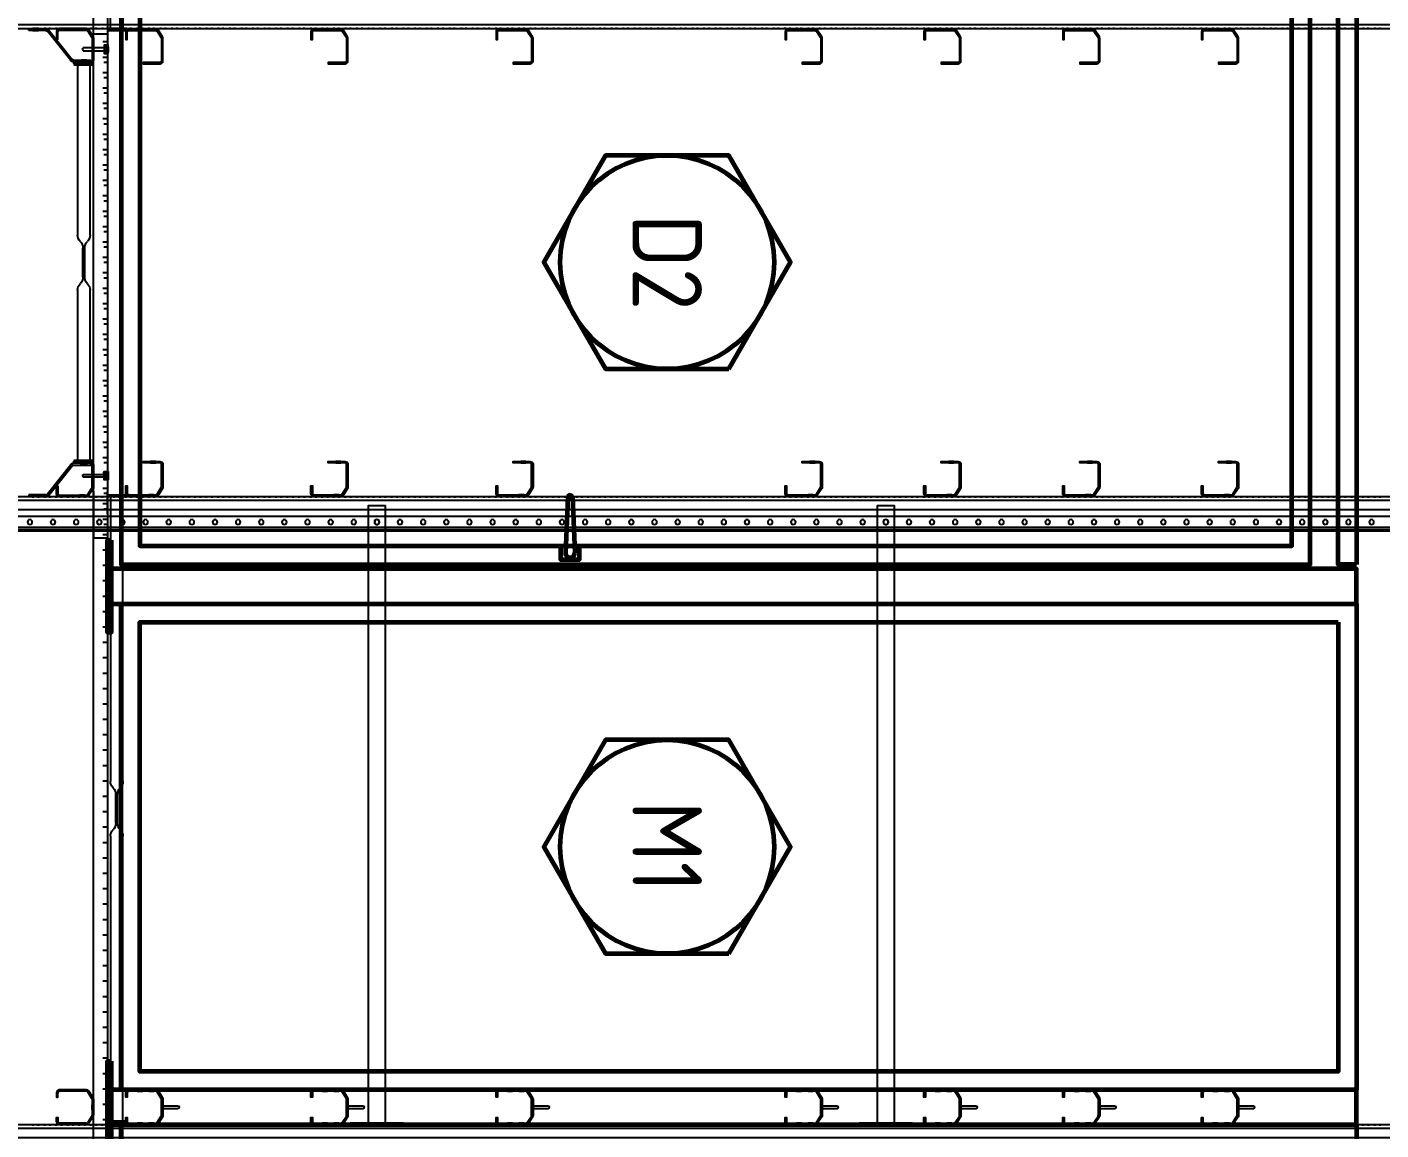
# Model space of a CAD drawing. Header units: millimetres. Extents: x -511490 to -68792, y -77452 to 318982.
# Drawn here: x -508642 to -505716, y 15472 to 17857 of the extents above; entities that cross this region are included whole.
import ezdxf

# ---------------------------------------------------------------- set-up
doc = ezdxf.new("R2010")
doc.units = ezdxf.units.MM
doc.linetypes.add('P05529 MS Rack Elevation$0$HIDDEN', pattern=[0.375, 0.25, -0.125])
doc.linetypes.add('P05529 MS Rack Elevation$1$HIDDEN', pattern=[0.375, 0.25, -0.125])
for name, color, linetype, lineweight in [('Fencing', 62, 'Continuous', 60), ('Multishuttle Phantom', 8, 'Continuous', 25), ('P05529 MS Rack Elevation$0$BRACING', 8, 'Continuous', 25)]:
    doc.layers.add(name, color=color, linetype=linetype, lineweight=lineweight)
doc.layers.add('P05529 MS Rack Elevation$0$Racking', color=8, linetype='Continuous')
doc.layers.add('P05529 MS Rack Plan$0$Racking', color=30, linetype='Continuous')
doc.styles.get("Standard").update_dxf_attribs({"font": 'ISOCP.SHX'})

# ---------------------------------------------------------------- blocks, each defined once
blk = doc.blocks.new('MAINTENANCE_FENCE_ELEV')
at = {"layer": 'Fencing'}
for p, q in [((975, 6798.3), (970, 6678.5)), ((985, 6798.3), (990, 6678.5))]:
    blk.add_line(p, q, dxfattribs=at)
for points in [[(10, 7958.5), (10, 6653.5), (2580, 6653.5), (2580, 7958.5)], [(2680, 6653.5), (2640, 6653.5), (2640, 7958.5), (2680, 7958.5)], [(50, 7918.5), (50, 6693.5), (2540, 6693.5), (2540, 7918.5)], [(1323.4, 7076.1), (1456.7, 7307), (1323.4, 7538), (1056.6, 7538), (923.3, 7307), (1056.6, 7076.1)], [(-12, 6706), (-12, 6506), (-20, 6506), (-20, 6706)], [(2680, 6568.5), (2680, 5517), (10, 5517), (10, 6568.5)], [(2640, 6528.5), (2640, 5557), (50, 5557), (50, 6528.5)], [(1323.4, 5811.8), (1456.7, 6042.7), (1323.4, 6273.7), (1056.6, 6273.7), (923.3, 6042.7), (1056.6, 5811.8)], [(-12, 5579.5), (-12, 5379.5), (-20, 5379.5), (-20, 5579.5)], [(2680, 5442), (2680, 4390.5), (10, 4390.5), (10, 5442)]]:
    blk.add_lwpolyline(points, close=True, dxfattribs=at)
for points in [[(989.4, 6693), (1000, 6693), (1000, 6663), (960, 6663), (960, 6693), (970.6, 6693)], [(-12, 6568.5), (2680, 6568.5), (2680, 6643.5), (-12, 6643.5)], [(-12, 5442), (2680, 5442), (2680, 5517), (-12, 5517)]]:
    blk.add_lwpolyline(points, dxfattribs=at)
for centre in [(1190, 7307), (1190, 6042.7)]:
    blk.add_circle(centre, 231, dxfattribs=at)
for centre, radius, start, end in [((980, 6798), 5, 2.388, 177.612), ((980, 6678), 10, 177.612, 2.388)]:
    blk.add_arc(centre, radius, start, end, dxfattribs=at)
at = {"layer": 'Fencing', "char_height": 150, "attachment_point": 5, "rotation": 270}
for s, insert in [('D2', (1190, 7307)), ('M1', (1190, 6042.7))]:
    blk.add_mtext_dynamic_manual_height_columns(s, width=413.257, gutter_width=12.5, heights=[0], dxfattribs=dict(at, insert=insert))
blk = doc.blocks.new('*U59')
for p, q in [((0, 5750), (0, 5800)), ((8.4, 5800), (8.4, 5750)), ((28.65, 5800), (28.65, 5750)), ((43.13, 5800), (43.13, 5750)), ((67.1, 5800), (67.1, 5750)), ((72.1, 5800), (72.1, 5750)), ((74.5, 5800), (74.5, 5750)), ((0, 5700), (0, 5750)), ((8.4, 5750), (8.4, 5700)), ((28.65, 5750), (28.65, 5700)), ((43.13, 5750), (43.13, 5700)), ((67.1, 5750), (67.1, 5700)), ((72.1, 5750), (72.1, 5700)), ((74.5, 5750), (74.5, 5700)), ((0, 5650), (0, 5700)), ((8.4, 5700), (8.4, 5650)), ((28.65, 5700), (28.65, 5650)), ((43.13, 5700), (43.13, 5650)), ((67.1, 5700), (67.1, 5650)), ((72.1, 5700), (72.1, 5650)), ((74.5, 5700), (74.5, 5650)), ((0, 5600), (0, 5650)), ((8.4, 5650), (8.4, 5600)), ((28.65, 5650), (28.65, 5600)), ((43.13, 5650), (43.13, 5600)), ((67.1, 5650), (67.1, 5600)), ((72.1, 5650), (72.1, 5600)), ((74.5, 5650), (74.5, 5600)), ((0, 5550), (0, 5600)), ((8.4, 5600), (8.4, 5550)), ((28.65, 5600), (28.65, 5550)), ((43.13, 5600), (43.13, 5550)), ((67.1, 5600), (67.1, 5550)), ((72.1, 5600), (72.1, 5550)), ((74.5, 5600), (74.5, 5550)), ((0, 5500), (0, 5550)), ((8.4, 5550), (8.4, 5500)), ((28.65, 5550), (28.65, 5500)), ((43.13, 5550), (43.13, 5500)), ((67.1, 5550), (67.1, 5500)), ((72.1, 5550), (72.1, 5500)), ((74.5, 5550), (74.5, 5500)), ((0, 5450), (0, 5500)), ((8.4, 5500), (8.4, 5450)), ((28.65, 5500), (28.65, 5450)), ((43.13, 5500), (43.13, 5450)), ((67.1, 5500), (67.1, 5450)), ((72.1, 5500), (72.1, 5450)), ((74.5, 5500), (74.5, 5450)), ((0, 5400), (0, 5450)), ((8.4, 5450), (8.4, 5400)), ((28.65, 5450), (28.65, 5400)), ((43.13, 5450), (43.13, 5400)), ((67.1, 5450), (67.1, 5400)), ((72.1, 5450), (72.1, 5400)), ((74.5, 5450), (74.5, 5400)), ((0, 5350), (0, 5400)), ((8.4, 5400), (8.4, 5350)), ((28.65, 5400), (28.65, 5350)), ((43.13, 5400), (43.13, 5350)), ((67.1, 5400), (67.1, 5350)), ((72.1, 5400), (72.1, 5350)), ((74.5, 5400), (74.5, 5350)), ((0, 5300), (0, 5350)), ((8.4, 5350), (8.4, 5300)), ((28.65, 5350), (28.65, 5300)), ((43.13, 5350), (43.13, 5300)), ((67.1, 5350), (67.1, 5300)), ((72.1, 5350), (72.1, 5300)), ((74.5, 5350), (74.5, 5300)), ((0, 5250), (0, 5300)), ((8.4, 5300), (8.4, 5250)), ((28.65, 5300), (28.65, 5250)), ((43.13, 5300), (43.13, 5250)), ((67.1, 5300), (67.1, 5250)), ((72.1, 5300), (72.1, 5250)), ((74.5, 5300), (74.5, 5250)), ((0, 5200), (0, 5250)), ((8.4, 5250), (8.4, 5200)), ((28.65, 5250), (28.65, 5200)), ((43.13, 5250), (43.13, 5200)), ((67.1, 5250), (67.1, 5200)), ((72.1, 5250), (72.1, 5200)), ((74.5, 5250), (74.5, 5200)), ((0, 5150), (0, 5200)), ((8.4, 5200), (8.4, 5150)), ((28.65, 5200), (28.65, 5150)), ((43.13, 5200), (43.13, 5150)), ((67.1, 5200), (67.1, 5150)), ((72.1, 5200), (72.1, 5150)), ((74.5, 5200), (74.5, 5150)), ((0, 5100), (0, 5150)), ((8.4, 5150), (8.4, 5100)), ((28.65, 5150), (28.65, 5100)), ((43.13, 5150), (43.13, 5100)), ((67.1, 5150), (67.1, 5100)), ((72.1, 5150), (72.1, 5100)), ((74.5, 5150), (74.5, 5100)), ((0, 5050), (0, 5100)), ((8.4, 5100), (8.4, 5050)), ((28.65, 5100), (28.65, 5050)), ((43.13, 5100), (43.13, 5050)), ((67.1, 5100), (67.1, 5050)), ((72.1, 5100), (72.1, 5050)), ((74.5, 5100), (74.5, 5050)), ((0, 5000), (0, 5050)), ((8.4, 5050), (8.4, 5000)), ((28.65, 5050), (28.65, 5000)), ((43.13, 5050), (43.13, 5000)), ((67.1, 5050), (67.1, 5000)), ((72.1, 5050), (72.1, 5000)), ((74.5, 5050), (74.5, 5000)), ((0, 4950), (0, 5000)), ((8.4, 5000), (8.4, 4950)), ((28.65, 5000), (28.65, 4950)), ((43.13, 5000), (43.13, 4950)), ((67.1, 5000), (67.1, 4950)), ((72.1, 5000), (72.1, 4950)), ((74.5, 5000), (74.5, 4950)), ((0, 4900), (0, 4950)), ((8.4, 4950), (8.4, 4900)), ((28.65, 4950), (28.65, 4900)), ((43.13, 4950), (43.13, 4900)), ((67.1, 4950), (67.1, 4900)), ((72.1, 4950), (72.1, 4900)), ((74.5, 4950), (74.5, 4900)), ((0, 4850), (0, 4900)), ((8.4, 4900), (8.4, 4850)), ((28.65, 4900), (28.65, 4850)), ((43.13, 4900), (43.13, 4850)), ((67.1, 4900), (67.1, 4850)), ((72.1, 4900), (72.1, 4850)), ((74.5, 4900), (74.5, 4850)), ((0, 4800), (0, 4850)), ((8.4, 4850), (8.4, 4800)), ((28.65, 4850), (28.65, 4800)), ((43.13, 4850), (43.13, 4800)), ((67.1, 4850), (67.1, 4800)), ((72.1, 4850), (72.1, 4800)), ((74.5, 4850), (74.5, 4800)), ((0, 4750), (0, 4800)), ((8.4, 4800), (8.4, 4750)), ((28.65, 4800), (28.65, 4750)), ((43.13, 4800), (43.13, 4750)), ((67.1, 4800), (67.1, 4750)), ((72.1, 4800), (72.1, 4750)), ((74.5, 4800), (74.5, 4750)), ((0, 4700), (0, 4750)), ((8.4, 4750), (8.4, 4700)), ((28.65, 4750), (28.65, 4700)), ((43.13, 4750), (43.13, 4700)), ((67.1, 4750), (67.1, 4700)), ((72.1, 4750), (72.1, 4700)), ((74.5, 4750), (74.5, 4700)), ((0, 4650), (0, 4700)), ((8.4, 4700), (8.4, 4650)), ((28.65, 4700), (28.65, 4650)), ((43.13, 4700), (43.13, 4650)), ((67.1, 4700), (67.1, 4650)), ((72.1, 4700), (72.1, 4650)), ((74.5, 4700), (74.5, 4650)), ((0, 4600), (0, 4650)), ((8.4, 4650), (8.4, 4600)), ((28.65, 4650), (28.65, 4600)), ((43.13, 4650), (43.13, 4600)), ((67.1, 4650), (67.1, 4600)), ((72.1, 4650), (72.1, 4600)), ((74.5, 4650), (74.5, 4600)), ((0, 4550), (0, 4600)), ((8.4, 4600), (8.4, 4550)), ((28.65, 4600), (28.65, 4550)), ((43.13, 4600), (43.13, 4550)), ((67.1, 4600), (67.1, 4550)), ((72.1, 4600), (72.1, 4550)), ((74.5, 4600), (74.5, 4550)), ((0, 4500), (0, 4550)), ((8.4, 4550), (8.4, 4500)), ((28.65, 4550), (28.65, 4500)), ((43.13, 4550), (43.13, 4500)), ((67.1, 4550), (67.1, 4500)), ((72.1, 4550), (72.1, 4500)), ((74.5, 4550), (74.5, 4500)), ((0, 4450), (0, 4500)), ((8.4, 4500), (8.4, 4450)), ((28.65, 4500), (28.65, 4450)), ((43.13, 4500), (43.13, 4450)), ((67.1, 4500), (67.1, 4450)), ((72.1, 4500), (72.1, 4450)), ((74.5, 4500), (74.5, 4450)), ((0, 4400), (0, 4450)), ((8.4, 4450), (8.4, 4400)), ((28.65, 4450), (28.65, 4400)), ((43.13, 4450), (43.13, 4400)), ((67.1, 4450), (67.1, 4400)), ((72.1, 4450), (72.1, 4400)), ((74.5, 4450), (74.5, 4400)), ((0, 4350), (0, 4400)), ((8.4, 4400), (8.4, 4350)), ((28.65, 4400), (28.65, 4350)), ((43.13, 4400), (43.13, 4350)), ((67.1, 4400), (67.1, 4350)), ((72.1, 4400), (72.1, 4350)), ((74.5, 4400), (74.5, 4350)), ((0, 4300), (0, 4350)), ((8.4, 4350), (8.4, 4300)), ((28.65, 4350), (28.65, 4300)), ((43.13, 4350), (43.13, 4300)), ((67.1, 4350), (67.1, 4300)), ((72.1, 4350), (72.1, 4300)), ((74.5, 4350), (74.5, 4300)), ((0, 4250), (0, 4300)), ((8.4, 4300), (8.4, 4250)), ((28.65, 4300), (28.65, 4250)), ((43.13, 4300), (43.13, 4250)), ((67.1, 4300), (67.1, 4250)), ((72.1, 4300), (72.1, 4250)), ((74.5, 4300), (74.5, 4250)), ((0, 4200), (0, 4250)), ((8.4, 4250), (8.4, 4200)), ((28.65, 4250), (28.65, 4200)), ((43.13, 4250), (43.13, 4200)), ((67.1, 4250), (67.1, 4200)), ((72.1, 4250), (72.1, 4200)), ((74.5, 4250), (74.5, 4200)), ((0, 4150), (0, 4200)), ((8.4, 4200), (8.4, 4150)), ((28.65, 4200), (28.65, 4150)), ((43.13, 4200), (43.13, 4150)), ((67.1, 4200), (67.1, 4150)), ((72.1, 4200), (72.1, 4150)), ((74.5, 4200), (74.5, 4150)), ((0, 4100), (0, 4150)), ((8.4, 4150), (8.4, 4100)), ((28.65, 4150), (28.65, 4100)), ((43.13, 4150), (43.13, 4100)), ((67.1, 4150), (67.1, 4100)), ((72.1, 4150), (72.1, 4100)), ((74.5, 4150), (74.5, 4100)), ((0, 4050), (0, 4100)), ((8.4, 4100), (8.4, 4050)), ((28.65, 4100), (28.65, 4050)), ((43.13, 4100), (43.13, 4050)), ((67.1, 4100), (67.1, 4050)), ((72.1, 4100), (72.1, 4050)), ((74.5, 4100), (74.5, 4050)), ((0, 4000), (0, 4050)), ((8.4, 4050), (8.4, 4000)), ((28.65, 4050), (28.65, 4000)), ((43.13, 4050), (43.13, 4000)), ((67.1, 4050), (67.1, 4000)), ((72.1, 4050), (72.1, 4000)), ((74.5, 4050), (74.5, 4000)), ((0, 3950), (0, 4000)), ((8.4, 4000), (8.4, 3950)), ((28.65, 4000), (28.65, 3950)), ((43.13, 4000), (43.13, 3950)), ((67.1, 4000), (67.1, 3950)), ((72.1, 4000), (72.1, 3950)), ((74.5, 4000), (74.5, 3950)), ((0, 3900), (0, 3950)), ((8.4, 3950), (8.4, 3900)), ((28.65, 3950), (28.65, 3900)), ((43.13, 3950), (43.13, 3900)), ((67.1, 3950), (67.1, 3900)), ((72.1, 3950), (72.1, 3900)), ((74.5, 3950), (74.5, 3900)), ((0, 3850), (0, 3900)), ((8.4, 3900), (8.4, 3850)), ((28.65, 3900), (28.65, 3850)), ((43.13, 3900), (43.13, 3850)), ((67.1, 3900), (67.1, 3850)), ((72.1, 3900), (72.1, 3850)), ((74.5, 3900), (74.5, 3850)), ((0, 3800), (0, 3850)), ((8.4, 3850), (8.4, 3800)), ((28.65, 3850), (28.65, 3800)), ((43.13, 3850), (43.13, 3800)), ((67.1, 3850), (67.1, 3800)), ((72.1, 3850), (72.1, 3800)), ((74.5, 3850), (74.5, 3800)), ((0, 3750), (0, 3800)), ((8.4, 3800), (8.4, 3750)), ((28.65, 3800), (28.65, 3750)), ((43.13, 3800), (43.13, 3750)), ((67.1, 3800), (67.1, 3750)), ((72.1, 3800), (72.1, 3750)), ((74.5, 3800), (74.5, 3750)), ((0, 3700), (0, 3750)), ((8.4, 3750), (8.4, 3700)), ((28.65, 3750), (28.65, 3700)), ((43.13, 3750), (43.13, 3700)), ((67.1, 3750), (67.1, 3700)), ((72.1, 3750), (72.1, 3700)), ((74.5, 3750), (74.5, 3700)), ((0, 3650), (0, 3700)), ((8.4, 3700), (8.4, 3650)), ((28.65, 3700), (28.65, 3650)), ((43.13, 3700), (43.13, 3650)), ((67.1, 3700), (67.1, 3650)), ((72.1, 3700), (72.1, 3650)), ((74.5, 3700), (74.5, 3650)), ((0, 3600), (0, 3650)), ((8.4, 3650), (8.4, 3600)), ((28.65, 3650), (28.65, 3600)), ((43.13, 3650), (43.13, 3600)), ((67.1, 3650), (67.1, 3600)), ((72.1, 3650), (72.1, 3600)), ((74.5, 3650), (74.5, 3600)), ((0, 3550), (0, 3600)), ((8.4, 3600), (8.4, 3550)), ((28.65, 3600), (28.65, 3550)), ((43.13, 3600), (43.13, 3550)), ((67.1, 3600), (67.1, 3550)), ((72.1, 3600), (72.1, 3550)), ((74.5, 3600), (74.5, 3550)), ((0, 3500), (0, 3550)), ((8.4, 3550), (8.4, 3500)), ((28.65, 3550), (28.65, 3500)), ((43.13, 3550), (43.13, 3500)), ((67.1, 3550), (67.1, 3500)), ((72.1, 3550), (72.1, 3500)), ((74.5, 3550), (74.5, 3500)), ((0, 3450), (0, 3500)), ((8.4, 3500), (8.4, 3450)), ((28.65, 3500), (28.65, 3450)), ((43.13, 3500), (43.13, 3450)), ((67.1, 3500), (67.1, 3450)), ((72.1, 3500), (72.1, 3450)), ((74.5, 3500), (74.5, 3450)), ((0, 3400), (0, 3450)), ((8.4, 3450), (8.4, 3400)), ((28.65, 3450), (28.65, 3400)), ((43.13, 3450), (43.13, 3400)), ((67.1, 3450), (67.1, 3400)), ((72.1, 3450), (72.1, 3400)), ((74.5, 3450), (74.5, 3400)), ((0, 3350), (0, 3400)), ((8.4, 3400), (8.4, 3350)), ((28.65, 3400), (28.65, 3350)), ((43.13, 3400), (43.13, 3350)), ((67.1, 3400), (67.1, 3350)), ((72.1, 3400), (72.1, 3350)), ((74.5, 3400), (74.5, 3350)), ((0, 3300), (0, 3350)), ((8.4, 3350), (8.4, 3300)), ((28.65, 3350), (28.65, 3300)), ((43.13, 3350), (43.13, 3300)), ((67.1, 3350), (67.1, 3300)), ((72.1, 3350), (72.1, 3300)), ((74.5, 3350), (74.5, 3300)), ((0, 3250), (0, 3300)), ((8.4, 3300), (8.4, 3250)), ((28.65, 3300), (28.65, 3250)), ((43.13, 3300), (43.13, 3250)), ((67.1, 3300), (67.1, 3250)), ((72.1, 3300), (72.1, 3250)), ((74.5, 3300), (74.5, 3250)), ((0, 3200), (0, 3250)), ((8.4, 3250), (8.4, 3200)), ((28.65, 3250), (28.65, 3200)), ((43.13, 3250), (43.13, 3200)), ((67.1, 3250), (67.1, 3200)), ((72.1, 3250), (72.1, 3200)), ((74.5, 3250), (74.5, 3200)), ((0, 3150), (0, 3200)), ((8.4, 3200), (8.4, 3150)), ((28.65, 3200), (28.65, 3150)), ((43.13, 3200), (43.13, 3150)), ((67.1, 3200), (67.1, 3150)), ((72.1, 3200), (72.1, 3150)), ((74.5, 3200), (74.5, 3150)), ((0, 3100), (0, 3150)), ((8.4, 3150), (8.4, 3100)), ((28.65, 3150), (28.65, 3100)), ((43.13, 3150), (43.13, 3100)), ((67.1, 3150), (67.1, 3100)), ((72.1, 3150), (72.1, 3100)), ((74.5, 3150), (74.5, 3100)), ((0, 3050), (0, 3100)), ((8.4, 3100), (8.4, 3050)), ((28.65, 3100), (28.65, 3050)), ((43.13, 3100), (43.13, 3050)), ((67.1, 3100), (67.1, 3050)), ((72.1, 3100), (72.1, 3050)), ((74.5, 3100), (74.5, 3050)), ((0, 3000), (0, 3050)), ((8.4, 3050), (8.4, 3000)), ((28.65, 3050), (28.65, 3000)), ((43.13, 3050), (43.13, 3000)), ((67.1, 3050), (67.1, 3000)), ((72.1, 3050), (72.1, 3000)), ((74.5, 3050), (74.5, 3000)), ((0, 2950), (0, 3000)), ((8.4, 3000), (8.4, 2950)), ((28.65, 3000), (28.65, 2950)), ((43.13, 3000), (43.13, 2950)), ((67.1, 3000), (67.1, 2950)), ((72.1, 3000), (72.1, 2950)), ((74.5, 3000), (74.5, 2950)), ((0, 2900), (0, 2950)), ((8.4, 2950), (8.4, 2900)), ((28.65, 2950), (28.65, 2900)), ((43.13, 2950), (43.13, 2900)), ((67.1, 2950), (67.1, 2900)), ((72.1, 2950), (72.1, 2900)), ((74.5, 2950), (74.5, 2900)), ((0, 2850), (0, 2900)), ((8.4, 2900), (8.4, 2850)), ((28.65, 2900), (28.65, 2850)), ((43.13, 2900), (43.13, 2850)), ((67.1, 2900), (67.1, 2850)), ((72.1, 2900), (72.1, 2850)), ((74.5, 2900), (74.5, 2850)), ((0, 2800), (0, 2850)), ((8.4, 2850), (8.4, 2800)), ((28.65, 2850), (28.65, 2800)), ((43.13, 2850), (43.13, 2800)), ((67.1, 2850), (67.1, 2800)), ((72.1, 2850), (72.1, 2800)), ((74.5, 2850), (74.5, 2800))]:
    blk.add_line(p, q)
for points in [[(2.4, 5757), (0, 5757), (0, 5768), (2.4, 5768)], [(2.4, 5732), (0, 5732), (0, 5743), (2.4, 5743)], [(2.4, 5707), (0, 5707), (0, 5718), (2.4, 5718)], [(2.4, 5682), (0, 5682), (0, 5693), (2.4, 5693)], [(2.4, 5657), (0, 5657), (0, 5668), (2.4, 5668)], [(2.4, 5632), (0, 5632), (0, 5643), (2.4, 5643)], [(2.4, 5607), (0, 5607), (0, 5618), (2.4, 5618)], [(2.4, 5582), (0, 5582), (0, 5593), (2.4, 5593)], [(2.4, 5557), (0, 5557), (0, 5568), (2.4, 5568)], [(2.4, 5532), (0, 5532), (0, 5543), (2.4, 5543)], [(2.4, 5507), (0, 5507), (0, 5518), (2.4, 5518)], [(2.4, 5482), (0, 5482), (0, 5493), (2.4, 5493)], [(2.4, 5457), (0, 5457), (0, 5468), (2.4, 5468)], [(2.4, 5432), (0, 5432), (0, 5443), (2.4, 5443)], [(2.4, 5407), (0, 5407), (0, 5418), (2.4, 5418)], [(2.4, 5382), (0, 5382), (0, 5393), (2.4, 5393)], [(2.4, 5357), (0, 5357), (0, 5368), (2.4, 5368)], [(2.4, 5332), (0, 5332), (0, 5343), (2.4, 5343)], [(2.4, 5307), (0, 5307), (0, 5318), (2.4, 5318)], [(2.4, 5282), (0, 5282), (0, 5293), (2.4, 5293)], [(2.4, 5257), (0, 5257), (0, 5268), (2.4, 5268)], [(2.4, 5232), (0, 5232), (0, 5243), (2.4, 5243)], [(2.4, 5207), (0, 5207), (0, 5218), (2.4, 5218)], [(2.4, 5182), (0, 5182), (0, 5193), (2.4, 5193)], [(2.4, 5157), (0, 5157), (0, 5168), (2.4, 5168)], [(2.4, 5132), (0, 5132), (0, 5143), (2.4, 5143)], [(2.4, 5107), (0, 5107), (0, 5118), (2.4, 5118)], [(2.4, 5082), (0, 5082), (0, 5093), (2.4, 5093)], [(2.4, 5057), (0, 5057), (0, 5068), (2.4, 5068)], [(2.4, 5032), (0, 5032), (0, 5043), (2.4, 5043)], [(2.4, 5007), (0, 5007), (0, 5018), (2.4, 5018)], [(2.4, 4982), (0, 4982), (0, 4993), (2.4, 4993)], [(2.4, 4957), (0, 4957), (0, 4968), (2.4, 4968)], [(2.4, 4932), (0, 4932), (0, 4943), (2.4, 4943)], [(2.4, 4907), (0, 4907), (0, 4918), (2.4, 4918)], [(2.4, 4882), (0, 4882), (0, 4893), (2.4, 4893)], [(2.4, 4857), (0, 4857), (0, 4868), (2.4, 4868)], [(2.4, 4832), (0, 4832), (0, 4843), (2.4, 4843)], [(2.4, 4807), (0, 4807), (0, 4818), (2.4, 4818)], [(2.4, 4782), (0, 4782), (0, 4793), (2.4, 4793)], [(2.4, 4757), (0, 4757), (0, 4768), (2.4, 4768)], [(2.4, 4732), (0, 4732), (0, 4743), (2.4, 4743)], [(2.4, 4707), (0, 4707), (0, 4718), (2.4, 4718)], [(2.4, 4682), (0, 4682), (0, 4693), (2.4, 4693)], [(2.4, 4657), (0, 4657), (0, 4668), (2.4, 4668)], [(2.4, 4632), (0, 4632), (0, 4643), (2.4, 4643)], [(2.4, 4607), (0, 4607), (0, 4618), (2.4, 4618)], [(2.4, 4582), (0, 4582), (0, 4593), (2.4, 4593)], [(2.4, 4557), (0, 4557), (0, 4568), (2.4, 4568)], [(2.4, 4532), (0, 4532), (0, 4543), (2.4, 4543)], [(2.4, 4507), (0, 4507), (0, 4518), (2.4, 4518)], [(2.4, 4482), (0, 4482), (0, 4493), (2.4, 4493)], [(2.4, 4457), (0, 4457), (0, 4468), (2.4, 4468)], [(2.4, 4432), (0, 4432), (0, 4443), (2.4, 4443)], [(2.4, 4407), (0, 4407), (0, 4418), (2.4, 4418)], [(2.4, 4382), (0, 4382), (0, 4393), (2.4, 4393)], [(2.4, 4357), (0, 4357), (0, 4368), (2.4, 4368)], [(2.4, 4332), (0, 4332), (0, 4343), (2.4, 4343)], [(2.4, 4307), (0, 4307), (0, 4318), (2.4, 4318)], [(2.4, 4282), (0, 4282), (0, 4293), (2.4, 4293)], [(2.4, 4257), (0, 4257), (0, 4268), (2.4, 4268)], [(2.4, 4232), (0, 4232), (0, 4243), (2.4, 4243)], [(2.4, 4207), (0, 4207), (0, 4218), (2.4, 4218)], [(2.4, 4182), (0, 4182), (0, 4193), (2.4, 4193)], [(2.4, 4157), (0, 4157), (0, 4168), (2.4, 4168)], [(2.4, 4132), (0, 4132), (0, 4143), (2.4, 4143)], [(2.4, 4107), (0, 4107), (0, 4118), (2.4, 4118)], [(2.4, 4082), (0, 4082), (0, 4093), (2.4, 4093)], [(2.4, 4057), (0, 4057), (0, 4068), (2.4, 4068)], [(2.4, 4032), (0, 4032), (0, 4043), (2.4, 4043)], [(2.4, 4007), (0, 4007), (0, 4018), (2.4, 4018)], [(2.4, 3982), (0, 3982), (0, 3993), (2.4, 3993)], [(2.4, 3957), (0, 3957), (0, 3968), (2.4, 3968)], [(2.4, 3932), (0, 3932), (0, 3943), (2.4, 3943)], [(2.4, 3907), (0, 3907), (0, 3918), (2.4, 3918)], [(2.4, 3882), (0, 3882), (0, 3893), (2.4, 3893)], [(2.4, 3857), (0, 3857), (0, 3868), (2.4, 3868)], [(2.4, 3832), (0, 3832), (0, 3843), (2.4, 3843)], [(2.4, 3807), (0, 3807), (0, 3818), (2.4, 3818)], [(2.4, 3782), (0, 3782), (0, 3793), (2.4, 3793)], [(2.4, 3757), (0, 3757), (0, 3768), (2.4, 3768)], [(2.4, 3732), (0, 3732), (0, 3743), (2.4, 3743)], [(2.4, 3707), (0, 3707), (0, 3718), (2.4, 3718)], [(2.4, 3682), (0, 3682), (0, 3693), (2.4, 3693)], [(2.4, 3657), (0, 3657), (0, 3668), (2.4, 3668)], [(2.4, 3632), (0, 3632), (0, 3643), (2.4, 3643)], [(2.4, 3607), (0, 3607), (0, 3618), (2.4, 3618)], [(2.4, 3582), (0, 3582), (0, 3593), (2.4, 3593)], [(2.4, 3557), (0, 3557), (0, 3568), (2.4, 3568)], [(2.4, 3532), (0, 3532), (0, 3543), (2.4, 3543)], [(2.4, 3507), (0, 3507), (0, 3518), (2.4, 3518)], [(2.4, 3482), (0, 3482), (0, 3493), (2.4, 3493)], [(2.4, 3457), (0, 3457), (0, 3468), (2.4, 3468)], [(2.4, 3432), (0, 3432), (0, 3443), (2.4, 3443)], [(2.4, 3407), (0, 3407), (0, 3418), (2.4, 3418)], [(2.4, 3382), (0, 3382), (0, 3393), (2.4, 3393)], [(2.4, 3357), (0, 3357), (0, 3368), (2.4, 3368)], [(2.4, 3332), (0, 3332), (0, 3343), (2.4, 3343)], [(2.4, 3307), (0, 3307), (0, 3318), (2.4, 3318)], [(2.4, 3282), (0, 3282), (0, 3293), (2.4, 3293)], [(2.4, 3257), (0, 3257), (0, 3268), (2.4, 3268)], [(2.4, 3232), (0, 3232), (0, 3243), (2.4, 3243)], [(2.4, 3207), (0, 3207), (0, 3218), (2.4, 3218)], [(2.4, 3182), (0, 3182), (0, 3193), (2.4, 3193)], [(2.4, 3157), (0, 3157), (0, 3168), (2.4, 3168)], [(2.4, 3132), (0, 3132), (0, 3143), (2.4, 3143)], [(2.4, 3107), (0, 3107), (0, 3118), (2.4, 3118)], [(2.4, 3082), (0, 3082), (0, 3093), (2.4, 3093)], [(2.4, 3057), (0, 3057), (0, 3068), (2.4, 3068)], [(2.4, 3032), (0, 3032), (0, 3043), (2.4, 3043)], [(2.4, 3007), (0, 3007), (0, 3018), (2.4, 3018)], [(2.4, 2982), (0, 2982), (0, 2993), (2.4, 2993)], [(2.4, 2957), (0, 2957), (0, 2968), (2.4, 2968)], [(2.4, 2932), (0, 2932), (0, 2943), (2.4, 2943)], [(2.4, 2907), (0, 2907), (0, 2918), (2.4, 2918)], [(2.4, 2882), (0, 2882), (0, 2893), (2.4, 2893)], [(2.4, 2857), (0, 2857), (0, 2868), (2.4, 2868)]]:
    blk.add_lwpolyline(points)
for centre, start, end in [((55, 5750), 0, 180), ((55, 5750), 180, 0), ((55, 5700), 0, 180), ((55, 5700), 180, 0), ((55, 5650), 0, 180), ((55, 5650), 180, 0), ((55, 5600), 0, 180), ((55, 5600), 180, 0), ((55, 5550), 0, 180), ((55, 5550), 180, 0), ((55, 5500), 0, 180), ((55, 5500), 180, 0), ((55, 5450), 0, 180), ((55, 5450), 180, 0), ((55, 5400), 0, 180), ((55, 5400), 180, 0), ((55, 5350), 0, 180), ((55, 5350), 180, 0), ((55, 5300), 0, 180), ((55, 5300), 180, 0), ((55, 5250), 0, 180), ((55, 5250), 180, 0), ((55, 5200), 0, 180), ((55, 5200), 180, 0), ((55, 5150), 0, 180), ((55, 5150), 180, 0), ((55, 5100), 0, 180), ((55, 5100), 180, 0), ((55, 5050), 0, 180), ((55, 5050), 180, 0), ((55, 5000), 0, 180), ((55, 5000), 180, 0), ((55, 4950), 0, 180), ((55, 4950), 180, 0), ((55, 4900), 0, 180), ((55, 4900), 180, 0), ((55, 4850), 0, 180), ((55, 4850), 180, 0), ((55, 4800), 0, 180), ((55, 4800), 180, 0), ((55, 4750), 0, 180), ((55, 4750), 180, 0), ((55, 4700), 0, 180), ((55, 4700), 180, 0), ((55, 4650), 0, 180), ((55, 4650), 180, 0), ((55, 4600), 0, 180), ((55, 4600), 180, 0), ((55, 4550), 0, 180), ((55, 4550), 180, 0), ((55, 4500), 0, 180), ((55, 4500), 180, 0), ((55, 4450), 0, 180), ((55, 4450), 180, 0), ((55, 4400), 0, 180), ((55, 4400), 180, 0), ((55, 4350), 0, 180), ((55, 4350), 180, 0), ((55, 4300), 0, 180), ((55, 4300), 180, 0), ((55, 4250), 0, 180), ((55, 4250), 180, 0), ((55, 4200), 0, 180), ((55, 4200), 180, 0), ((55, 4150), 0, 180), ((55, 4150), 180, 0), ((55, 4100), 0, 180), ((55, 4100), 180, 0), ((55, 4050), 0, 180), ((55, 4050), 180, 0), ((55, 4000), 0, 180), ((55, 4000), 180, 0), ((55, 3950), 0, 180), ((55, 3950), 180, 0), ((55, 3900), 0, 180), ((55, 3900), 180, 0), ((55, 3850), 0, 180), ((55, 3850), 180, 0), ((55, 3800), 0, 180), ((55, 3800), 180, 0), ((55, 3750), 0, 180), ((55, 3750), 180, 0), ((55, 3700), 0, 180), ((55, 3700), 180, 0), ((55, 3650), 0, 180), ((55, 3650), 180, 0), ((55, 3600), 0, 180), ((55, 3600), 180, 0), ((55, 3550), 0, 180), ((55, 3550), 180, 0), ((55, 3500), 0, 180), ((55, 3500), 180, 0), ((55, 3450), 0, 180), ((55, 3450), 180, 0), ((55, 3400), 0, 180), ((55, 3400), 180, 0), ((55, 3350), 0, 180), ((55, 3350), 180, 0), ((55, 3300), 0, 180), ((55, 3300), 180, 0), ((55, 3250), 0, 180), ((55, 3250), 180, 0), ((55, 3200), 0, 180), ((55, 3200), 180, 0), ((55, 3150), 0, 180), ((55, 3150), 180, 0), ((55, 3100), 0, 180), ((55, 3100), 180, 0), ((55, 3050), 0, 180), ((55, 3050), 180, 0), ((55, 3000), 0, 180), ((55, 3000), 180, 0), ((55, 2950), 0, 180), ((55, 2950), 180, 0), ((55, 2900), 0, 180), ((55, 2900), 180, 0), ((55, 2850), 0, 180), ((55, 2850), 180, 0)]:
    blk.add_arc(centre, 5.2, start, end)
blk = doc.blocks.new('*U54')
for points in [[(0, 95), (3, 95), (3, -20), (0, -20)], [(0, 80.5), (3, 80.5), (3, 69.5), (0, 69.5)], [(0, -5.5), (3, -5.5), (3, 5.5), (0, 5.5)]]:
    blk.add_lwpolyline(points, close=True)
blk.add_lwpolyline([(3, 56.25), (1338, 56.25), (1338, 18.75), (3, 18.75)])
blk.add_circle((1303, 37.5), 5.5)
blk = doc.blocks.new('*U30')
for points in [[(1359, 19, 0.414214), (1353, 25), (1304.1, 25, 0.142766), (1300.9, 24.1), (1286.8, 15.1, 0.256291), (1284, 10), (1284, -49, 0.414214), (1290, -55), (1306.6, -55), (1306.6, -52), (1290, -52, -0.414214), (1287, -49), (1287, 10, -0.256291), (1288.4, 12.5), (1302.5, 21.5, -0.142766), (1304.1, 22), (1353, 22, -0.414214), (1356, 19), (1356, -18), (1359, -18)], [(2219, 19, -0.414214), (2225, 25), (2273.9, 25, -0.142766), (2277.1, 24.1), (2291.2, 15.1, -0.256291), (2294, 10), (2294, -49, -0.414214), (2288, -55), (2271.4, -55), (2271.4, -52), (2288, -52, 0.414214), (2291, -49), (2291, 10, 0.256291), (2289.6, 12.5), (2275.5, 21.5, 0.142766), (2273.9, 22), (2225, 22, 0.414214), (2222, 19), (2222, -18), (2219, -18)], [(3584, -52), (3593.4, -52), (3593.4, -55), (3584, -55, -0.414214), (3578, -49), (3578, 10, -0.256291), (3580.8, 15.1), (3594.9, 24.1, -0.142766), (3598.1, 25), (3632.9, 25, -0.142766), (3636.1, 24.1), (3650.2, 15.1, -0.256291), (3653, 10), (3653, -49, -0.414214), (3647, -55), (3637.6, -55), (3637.6, -52), (3647, -52, 0.414214), (3650, -49), (3650, 10, 0.256291), (3648.6, 12.5), (3634.5, 21.5, 0.142766), (3632.9, 22), (3598.1, 22, 0.142766), (3596.5, 21.5), (3582.4, 12.5, 0.256291), (3581, 10), (3581, -49, 0.414214)]]:
    blk.add_lwpolyline(points, format="xyb", close=True)
for points in [[(1284, 5.5), (1287, 5.5), (1287, -5.5), (1284, -5.5)], [(1356, 9.5), (1359, 9.5), (1359, -1.5), (1356, -1.5)], [(2222, 9.5), (2219, 9.5), (2219, -1.5), (2222, -1.5)], [(2294, 5.5), (2291, 5.5), (2291, -5.5), (2294, -5.5)], [(3581, 5.5), (3578, 5.5), (3578, -5.5), (3581, -5.5)], [(3621, 25), (3610, 25), (3610, 22), (3621, 22)], [(3653, 5.5), (3650, 5.5), (3650, -5.5), (3653, -5.5)], [(3581, -19.5), (3578, -19.5), (3578, -30.5), (3581, -30.5)], [(3653, -19.5), (3650, -19.5), (3650, -30.5), (3653, -30.5)]]:
    blk.add_lwpolyline(points, close=True)
blk = doc.blocks.new('P05529 MS Rack Elevation$0$RAIL SECT')
for p, q in [((0, 10), (0, -49)), ((16.9, 24.1), (2.8, 15.1)), ((3, 10), (3, -49)), ((18.5, 21.5), (4.4, 12.5)), ((20.1, 25), (69, 25)), ((20.1, 22), (69, 22)), ((75, 7), (75, 19))]:
    blk.add_line(p, q)
for points in [[(0, 5.5), (3, 5.5), (3, -5.5), (0, -5.5)], [(72, 9.5), (75, 9.5), (75, -1.5), (72, -1.5)]]:
    blk.add_lwpolyline(points, close=True)
for points in [[(72, 19), (72, -18), (75, -18), (75, 19)], [(6, -55), (22.6, -55), (22.6, -52), (6, -52)]]:
    blk.add_lwpolyline(points)
for centre, radius, start, end in [((6, 10), 6, 122.5, 180), ((6, 10), 3, 122.5, 180), ((20.1, 19), 6, 90, 122.5), ((20.1, 19), 3, 90, 122.5), ((69, 19), 6, 0, 90), ((69, 19), 3, 0, 90), ((6, -49), 6, 180, 270), ((6, -49), 3, 180, 270)]:
    blk.add_arc(centre, radius, start, end)
blk = doc.blocks.new('*U52')
for p, q in [((610, 2), (673, 2)), ((610, -2), (673, -2))]:
    blk.add_line(p, q)
for points in [[(0, 20), (-4, 20), (-4, -20), (0, -20)], [(636, 2), (647, 2), (647, -2), (636, -2)], [(1287, 20), (1283, 20), (1283, -20), (1287, -20)]]:
    blk.add_lwpolyline(points, close=True)
for points in [[(582, -13.5), (0, -13.5), (0, 13.5), (582, 13.5)], [(701, 13.5), (1283, 13.5), (1283, -13.5), (701, -13.5)]]:
    blk.add_lwpolyline(points)
for centre, start, end in [((582, -6.5), 45.5409, 90), ((610, 22), 225.5409, 270), ((673, 22), 270, 314.4591), ((701, -6.5), 90, 134.4591), ((582, 6.5), 270, 314.4591), ((610, -22), 90, 134.4591), ((673, -22), 45.5409, 90), ((701, 6.5), 225.5409, 270)]:
    blk.add_arc(centre, 20, start, end)
blk = doc.blocks.new('*U51')
for p, q in [((643.5, 2), (706.5, 2)), ((643.5, -2), (706.5, -2))]:
    blk.add_line(p, q)
for points in [[(0, 20), (-4, 20), (-4, -20), (0, -20)], [(669.5, 2), (680.5, 2), (680.5, -2), (669.5, -2)], [(1354, 20), (1350, 20), (1350, -20), (1354, -20)]]:
    blk.add_lwpolyline(points, close=True)
for points in [[(615.5, -13.5), (0, -13.5), (0, 13.5), (615.5, 13.5)], [(734.5, 13.5), (1350, 13.5), (1350, -13.5), (734.5, -13.5)]]:
    blk.add_lwpolyline(points)
for centre, start, end in [((615.5, -6.5), 45.5409, 90), ((643.5, 22), 225.5409, 270), ((706.5, 22), 270, 314.4591), ((734.5, -6.5), 90, 134.4591), ((615.5, 6.5), 270, 314.4591), ((643.5, -22), 90, 134.4591), ((706.5, -22), 45.5409, 90), ((734.5, 6.5), 225.5409, 270)]:
    blk.add_arc(centre, 20, start, end)
blk = doc.blocks.new('*U50')
for p, q in [((395.5, 2), (458.5, 2)), ((395.5, -2), (458.5, -2))]:
    blk.add_line(p, q)
for points in [[(0, 20), (-4, 20), (-4, -20), (0, -20)], [(421.5, 2), (432.5, 2), (432.5, -2), (421.5, -2)], [(858, 20), (854, 20), (854, -20), (858, -20)]]:
    blk.add_lwpolyline(points, close=True)
for points in [[(367.5, -13.5), (0, -13.5), (0, 13.5), (367.5, 13.5)], [(486.5, 13.5), (854, 13.5), (854, -13.5), (486.5, -13.5)]]:
    blk.add_lwpolyline(points)
for centre, start, end in [((367.5, -6.5), 45.5409, 90), ((395.5, 22), 225.5409, 270), ((458.5, 22), 270, 314.4591), ((486.5, -6.5), 90, 134.4591), ((367.5, 6.5), 270, 314.4591), ((395.5, -22), 90, 134.4591), ((458.5, -22), 45.5409, 90), ((486.5, 6.5), 225.5409, 270)]:
    blk.add_arc(centre, 20, start, end)
blk = doc.blocks.new('P05529 MS Rack Elevation$0$Rail Front')
blk.add_lwpolyline([(75, 19, 0.414214), (69, 25), (20.1, 25, 0.142766), (16.9, 24.1), (2.8, 15.1, 0.256291), (0, 10), (0, -49, 0.414214), (6, -55), (22.6, -55), (22.6, -52), (6, -52, -0.414214), (3, -49), (3, 10, -0.256291), (4.4, 12.5), (18.5, 21.5, -0.142766), (20.1, 22), (69, 22, -0.414214), (72, 19), (72, -18), (75, -18)], format="xyb", close=True)
for points in [[(0, 5.5), (3, 5.5), (3, -5.5), (0, -5.5)], [(72, 9.5), (75, 9.5), (75, -1.5), (72, -1.5)]]:
    blk.add_lwpolyline(points, close=True)
blk = doc.blocks.new('P05529 MS Rack Elevation$0$PLAN BRACE END')
blk.add_blockref('P05529 MS Rack Elevation$0$RAIL SECT', (-1, -150))
at = {"layer": 'P05529 MS Rack Elevation$0$BRACING'}
blk.add_blockref('*U52', (-1284, -75), dxfattribs=at)
at = {"layer": 'P05529 MS Rack Elevation$0$BRACING', "extrusion": (0, 0, -1), "zscale": -1}
for name, p in [('*U51', (-2361, -75)), ('*U52', (-3652, -75)), ('*U50', (-932, -146))]:
    blk.add_blockref(name, p, dxfattribs=at)
at = {"layer": 'P05529 MS Rack Elevation$0$Racking'}
blk.add_blockref('P05529 MS Rack Elevation$0$Rail Front', (-1, -150), dxfattribs=at)
at = {"layer": 'P05529 MS Rack Elevation$0$Racking', "xscale": -1}
blk.add_blockref('P05529 MS Rack Elevation$0$Rail Front', (1011, -150), dxfattribs=at)
blk = doc.blocks.new('P05529 MS Rack Elevation$0$Tek screw #14-10 x 50')
for p, q in [((-5.8, 1.9), (-7.1, 1.1)), ((-7.1, 0), (-7.1, 1.1)), ((-7.1, 1.1), (7.1, 1.1)), ((-7.1, 0), (7.1, 0)), ((-5.8, 5.6), (-5.8, 1.9)), ((-4.3, 6), (4.3, 6)), ((-2.9, 5.6), (-2.9, 1.9)), ((2.9, 5.6), (2.9, 1.9)), ((5.8, 5.6), (5.8, 1.9)), ((7.1, 1.1), (5.8, 1.9)), ((7.1, 0), (7.1, 1.1)), ((0, -50), (-3.2, -48.1)), ((0, -50), (3.2, -48.1))]:
    blk.add_line(p, q)
for points in [[(-3.2, -48.1), (-3.2, 0)], [(3.2, 0), (3.2, -48.1)]]:
    blk.add_lwpolyline(points)
for centre, radius, start, end in [((-4.3, 3.4), 2.56, 55.6158, 124.3842), ((-4.3, -0.2), 2.56, 55.6158, 124.3842), ((0, -3.6), 9.55, 72.412, 107.588), ((0, -7.2), 9.55, 72.412, 107.588), ((4.3, 3.4), 2.56, 55.6158, 124.3842), ((4.3, -0.2), 2.56, 55.6158, 124.3842)]:
    blk.add_arc(centre, radius, start, end)
blk = doc.blocks.new('P05529 MS Rack Elevation$0$saddle clip side')
at = {"linetype": 'P05529 MS Rack Elevation$0$HIDDEN', "ltscale": 0.5}
blk.add_line((1715, 28291.1), (1733, 28291.1), dxfattribs=at)
blk.add_line((1715, 28285.1), (1733, 28285.1))
blk.add_lwpolyline([(1715, 28293.1), (1733, 28293.1), (1733, 28283.9), (1715, 28283.9)], close=True)
blk = doc.blocks.new('P05529 MS Rack Elevation$0$Backstops')
at = {"layer": 'P05529 MS Rack Elevation$0$Racking'}
blk.add_lwpolyline([(0, -3649.85), (31.85, -3649.85, -1), (31.85, -3656.15), (0, -3656.15)], format="xyb", dxfattribs=at)
blk = doc.blocks.new('P05529 MS Rack Elevation$0$Rail Brace Bracket')
at = {"layer": 'P05529 MS Rack Elevation$0$BRACING'}
for p, q in [((-512883.5, 13451.3), (-512933.9, 13387.8)), ((-512930.8, 13385.3), (-512880.4, 13448.8)), ((-512840.1, 13454.3), (-512877.2, 13454.3)), ((-512877.2, 13450.3), (-512840.1, 13450.3)), ((-512840.1, 13450.3), (-512840.1, 13454.3)), ((-512937, 13386.3), (-512974.1, 13386.3)), ((-512974.1, 13386.3), (-512974.1, 13382.3)), ((-512974.1, 13382.3), (-512937, 13382.3))]:
    blk.add_line(p, q, dxfattribs=at)
for points in [[(-512861.1, 13450.3), (-512861.1, 13454.3), (-512849.1, 13454.3), (-512849.1, 13450.3)], [(-512965.1, 13382.3), (-512965.1, 13386.3), (-512953.1, 13386.3), (-512953.1, 13382.3)]]:
    blk.add_lwpolyline(points, close=True, dxfattribs=at)
for centre, radius, start, end in [((-512877.2, 13446.3), 8, 90, 141.5463), ((-512877.2, 13446.3), 4, 90, 141.5463), ((-512937, 13390.3), 4, 270, 321.5463), ((-512937, 13390.3), 8, 270, 321.5463)]:
    blk.add_arc(centre, radius, start, end, dxfattribs=at)
blk = doc.blocks.new('P06197 MS Rack Elevations$0$GRATING PANEL MAINT SIDE')
for p, q in [((-30, 16950.15), (-20, 16950.15)), ((-30, 16916.85), (-20, 16916.85)), ((-30, 16883.55), (-20, 16883.55)), ((-30, 16850.25), (-20, 16850.25)), ((-30, 16816.95), (-20, 16816.95)), ((-30, 16783.65), (-20, 16783.65)), ((-30, 16750.35), (-20, 16750.35)), ((-30, 16717.05), (-20, 16717.05)), ((-30, 16683.75), (-20, 16683.75)), ((-30, 16650.45), (-20, 16650.45)), ((-30, 16617.15), (-20, 16617.15)), ((-30, 16583.85), (-20, 16583.85)), ((-30, 16550.55), (-20, 16550.55)), ((-30, 16517.25), (-20, 16517.25)), ((-30, 16483.95), (-20, 16483.95)), ((-30, 16450.65), (-20, 16450.65)), ((-30, 16417.35), (-20, 16417.35)), ((-30, 16384.05), (-20, 16384.05)), ((-30, 16350.75), (-20, 16350.75)), ((-30, 16317.45), (-20, 16317.45)), ((-30, 16284.15), (-20, 16284.15)), ((-30, 16250.85), (-20, 16250.85)), ((-30, 16217.55), (-20, 16217.55)), ((-30, 16184.25), (-20, 16184.25)), ((-30, 16150.95), (-20, 16150.95)), ((-30, 16117.65), (-20, 16117.65)), ((-30, 16084.35), (-20, 16084.35)), ((-30, 16051.05), (-20, 16051.05)), ((-30, 16017.75), (-20, 16017.75)), ((-30, 15984.45), (-20, 15984.45)), ((-30, 15951.15), (-20, 15951.15)), ((-30, 15917.85), (-20, 15917.85)), ((-30, 15884.55), (-20, 15884.55)), ((-30, 15851.25), (-20, 15851.25)), ((-30, 15817.95), (-20, 15817.95)), ((-30, 15784.65), (-20, 15784.65)), ((-30, 15751.35), (-20, 15751.35)), ((-30, 15718.05), (-20, 15718.05)), ((-30, 15684.75), (-20, 15684.75)), ((-30, 15651.45), (-20, 15651.45)), ((-30, 15618.15), (-20, 15618.15)), ((-30, 15584.85), (-20, 15584.85)), ((-30, 15551.55), (-20, 15551.55)), ((-30, 15518.25), (-20, 15518.25)), ((-30, 15484.95), (-20, 15484.95)), ((-30, 15451.65), (-20, 15451.65)), ((-30, 15418.35), (-20, 15418.35)), ((-30, 15385.05), (-20, 15385.05)), ((-30, 15351.75), (-20, 15351.75)), ((-30, 15318.45), (-20, 15318.45)), ((-30, 15285.15), (-20, 15285.15)), ((-30, 15251.85), (-20, 15251.85)), ((-30, 15218.55), (-20, 15218.55)), ((-30, 15185.25), (-20, 15185.25)), ((-30, 15151.95), (-20, 15151.95)), ((-30, 15118.65), (-20, 15118.65)), ((-30, 15085.35), (-20, 15085.35)), ((-30, 15052.05), (-20, 15052.05)), ((-30, 15018.75), (-20, 15018.75)), ((-30, 14985.45), (-20, 14985.45)), ((-30, 14952.15), (-20, 14952.15)), ((-30, 14918.85), (-20, 14918.85)), ((-30, 14885.55), (-20, 14885.55)), ((-30, 14852.25), (-20, 14852.25)), ((-30, 14818.95), (-20, 14818.95)), ((-30, 14785.65), (-20, 14785.65)), ((-30, 14752.35), (-20, 14752.35)), ((-30, 14719.05), (-20, 14719.05)), ((-30, 14685.75), (-20, 14685.75)), ((-30, 14652.45), (-20, 14652.45)), ((-30, 14619.15), (-20, 14619.15))]:
    blk.add_line(p, q)
blk.add_lwpolyline([(0, 0), (0, 18334), (-30, 18334), (-30, 0)], close=True)
blk = doc.blocks.new('P06197 MS Rack Elevations$0$CB SECT')
for p, q in [((0, 10), (0, -49)), ((16.9, 24.1), (2.8, 15.1)), ((3, 10), (3, -49)), ((18.5, 21.5), (4.4, 12.5)), ((20.1, 25), (54.9, 25)), ((20.1, 22), (54.9, 22)), ((56.5, 21.5), (70.6, 12.5)), ((58.1, 24.1), (72.2, 15.1)), ((72, 10), (72, -49)), ((75, 10), (75, -49))]:
    blk.add_line(p, q)
for points in [[(0, 5.5), (3, 5.5), (3, -5.5), (0, -5.5)], [(32, 25), (43, 25), (43, 22), (32, 22)], [(72, 5.5), (75, 5.5), (75, -5.5), (72, -5.5)], [(0, -19.5), (3, -19.5), (3, -30.5), (0, -30.5)], [(72, -19.5), (75, -19.5), (75, -30.5), (72, -30.5)]]:
    blk.add_lwpolyline(points, close=True)
for points in [[(6, -55), (15.4, -55), (15.4, -52), (6, -52)], [(69, -55), (59.6, -55), (59.6, -52), (69, -52)]]:
    blk.add_lwpolyline(points)
for centre, radius, start, end in [((6, 10), 6, 122.5, 180), ((6, 10), 3, 122.5, 180), ((20.1, 19), 6, 90, 122.5), ((20.1, 19), 3, 90, 122.5), ((54.9, 19), 6, 57.5, 90), ((54.9, 19), 3, 57.5, 90), ((69, 10), 3, 0, 57.5), ((69, 10), 6, 0, 57.5), ((6, -49), 6, 180, 270), ((6, -49), 3, 180, 270), ((69, -49), 3, 270, 0), ((69, -49), 6, 270, 0)]:
    blk.add_arc(centre, radius, start, end)
blk = doc.blocks.new('*U131')
for p, q in [((-71.1, 30), (-71.1, 22)), ((-48, 30), (0, 30)), ((-37.8, 30), (-37.8, 22)), ((-37.8, 30), (-37.8, 22)), ((-4.5, 30), (-4.5, 22)), ((-4.5, 30), (-4.5, 22)), ((28.8, 30), (28.8, 22)), ((28.8, 30), (28.8, 22)), ((62.1, 30), (62.1, 22)), ((95.4, 30), (95.4, 22)), ((128.7, 30), (128.7, 22)), ((162, 30), (162, 22)), ((195.3, 30), (195.3, 22)), ((228.6, 30), (228.6, 22)), ((261.9, 30), (261.9, 22)), ((295.2, 30), (295.2, 22)), ((328.5, 30), (328.5, 22)), ((361.8, 30), (361.8, 22)), ((395.1, 30), (395.1, 22)), ((428.4, 30), (428.4, 22)), ((461.7, 30), (461.7, 22)), ((495, 30), (495, 22)), ((528.3, 30), (528.3, 22)), ((561.6, 30), (561.6, 22)), ((594.9, 30), (594.9, 22)), ((628.2, 30), (628.2, 22)), ((661.5, 30), (661.5, 22)), ((694.8, 30), (694.8, 22)), ((728.1, 30), (728.1, 22)), ((761.4, 30), (761.4, 22)), ((794.7, 30), (794.7, 22)), ((828, 30), (828, 22)), ((861.3, 30), (861.3, 22)), ((894.6, 30), (894.6, 22)), ((927.9, 30), (927.9, 22)), ((961.2, 30), (961.2, 22)), ((961.2, 30), (961.2, 22)), ((990, 0), (990, 30)), ((0, 0), (-101, 0)), ((0, 0), (-48, 0)), ((-48, 0), (-48, 0))]:
    blk.add_line(p, q)
blk.add_lwpolyline([(-101, 0), (990, 0), (990, 30), (-101, 30)], close=True)
blk = doc.blocks.new('P05529 MS Rack Elevation$1$Tek screw #14-10 x 50')
for p, q in [((-5.8, 1.9), (-7.1, 1.1)), ((-7.1, 0), (-7.1, 1.1)), ((-7.1, 1.1), (7.1, 1.1)), ((-7.1, 0), (7.1, 0)), ((-5.8, 5.6), (-5.8, 1.9)), ((-4.3, 6), (4.3, 6)), ((-2.9, 5.6), (-2.9, 1.9)), ((2.9, 5.6), (2.9, 1.9)), ((5.8, 5.6), (5.8, 1.9)), ((7.1, 1.1), (5.8, 1.9)), ((7.1, 0), (7.1, 1.1)), ((0, -50), (-3.2, -48.1)), ((0, -50), (3.2, -48.1))]:
    blk.add_line(p, q)
for points in [[(-3.2, -48.1), (-3.2, 0)], [(3.2, 0), (3.2, -48.1)]]:
    blk.add_lwpolyline(points)
for centre, radius, start, end in [((-4.3, 3.4), 2.56, 55.6158, 124.3842), ((-4.3, -0.2), 2.56, 55.6158, 124.3842), ((0, -3.6), 9.55, 72.412, 107.588), ((0, -7.2), 9.55, 72.412, 107.588), ((4.3, 3.4), 2.56, 55.6158, 124.3842), ((4.3, -0.2), 2.56, 55.6158, 124.3842)]:
    blk.add_arc(centre, radius, start, end)
blk = doc.blocks.new('P05529 MS Rack Elevation$1$saddle clip side')
at = {"linetype": 'P05529 MS Rack Elevation$1$HIDDEN', "ltscale": 0.5}
blk.add_line((1715, 28291.1), (1733, 28291.1), dxfattribs=at)
blk.add_line((1715, 28285.1), (1733, 28285.1))
blk.add_lwpolyline([(1715, 28293.1), (1733, 28293.1), (1733, 28283.9), (1715, 28283.9)], close=True)
blk = doc.blocks.new('Multishuttle')
at = {"rotation": 270}
blk.add_blockref('*U59', (4, 5442), dxfattribs=at)
at = {"layer": 'Multishuttle Phantom', "color": 8}
for name, p, rotation in [('P05529 MS Rack Elevation$0$PLAN BRACE END', (3116.5, 7811), 270), ('*U30', (3116.5, 9095), 270), ('*U30', (3516.5, 9095), 270), ('*U30', (3916.5, 9095), 270), ('*U30', (4541.5, 9095), 270), ('*U30', (4841.5, 9095), 270), ('*U30', (5141.5, 9095), 270), ('*U30', (5441.5, 9095), 270), ('P05529 MS Rack Elevation$0$Rail Brace Bracket', (-509988.6, 20254.3), 180), ('P05529 MS Rack Elevation$0$Tek screw #14-10 x 50', (3017.5, 6845), 270), ('P05529 MS Rack Elevation$1$Tek screw #14-10 x 50', (3017.5, 6845), 270), ('P05529 MS Rack Elevation$0$saddle clip side', (-25269.6, 8569), 270), ('P05529 MS Rack Elevation$1$saddle clip side', (-25269.6, 8569), 270), ('*U59', (4, 6800), 270), ('P06197 MS Rack Elevations$0$CB SECT', (2966.5, 5517), 270)]:
    blk.add_blockref(name, p, dxfattribs=dict(at, rotation=rotation))
at = {"layer": 'Multishuttle Phantom', "color": 8, "xscale": -1}
for name, p in [('P06197 MS Rack Elevations$0$GRATING PANEL MAINT SIDE', (2991.5, -9167)), ('P05529 MS Rack Elevation$0$Rail Brace Bracket', (-509988.6, -5642.3))]:
    blk.add_blockref(name, p, dxfattribs=at)
at = {"layer": 'Multishuttle Phantom', "color": 8}
for p in [(3141.5, 9132.5), (3541.5, 9132.5), (3941.5, 9132.5), (4566.5, 9132.5), (4866.5, 9132.5), (5166.5, 9132.5), (5466.5, 9132.5)]:
    blk.add_blockref('P05529 MS Rack Elevation$0$Backstops', p, dxfattribs=at)
at = {"layer": 'Multishuttle Phantom', "color": 8, "extrusion": (0, 0, -1), "zscale": -1, "rotation": 90}
for name, p in [('*U59', (-4, 7812)), ('*U131', (-2991.5, 6811)), ('P05529 MS Rack Elevation$0$Tek screw #14-10 x 50', (-3017.5, 7767)), ('P05529 MS Rack Elevation$1$Tek screw #14-10 x 50', (-3017.5, 7767)), ('P05529 MS Rack Elevation$0$saddle clip side', (25269.6, 6043)), ('P05529 MS Rack Elevation$1$saddle clip side', (25269.6, 6043)), ('*U54', (-3566.5, 5442)), ('*U54', (-4666.5, 5442))]:
    blk.add_blockref(name, p, dxfattribs=at)

msp = doc.modelspace()

# ---------------------------------------------------------------- block references
at = {"layer": 'Multishuttle Phantom'}
msp.add_blockref('Multishuttle', (-511490, 10042), dxfattribs=at)
at = {"layer": 'P05529 MS Rack Plan$0$Racking'}
msp.add_blockref('MAINTENANCE_FENCE_ELEV', (-508448.5, 10042), dxfattribs=at)

doc.saveas('drawing.dxf')
